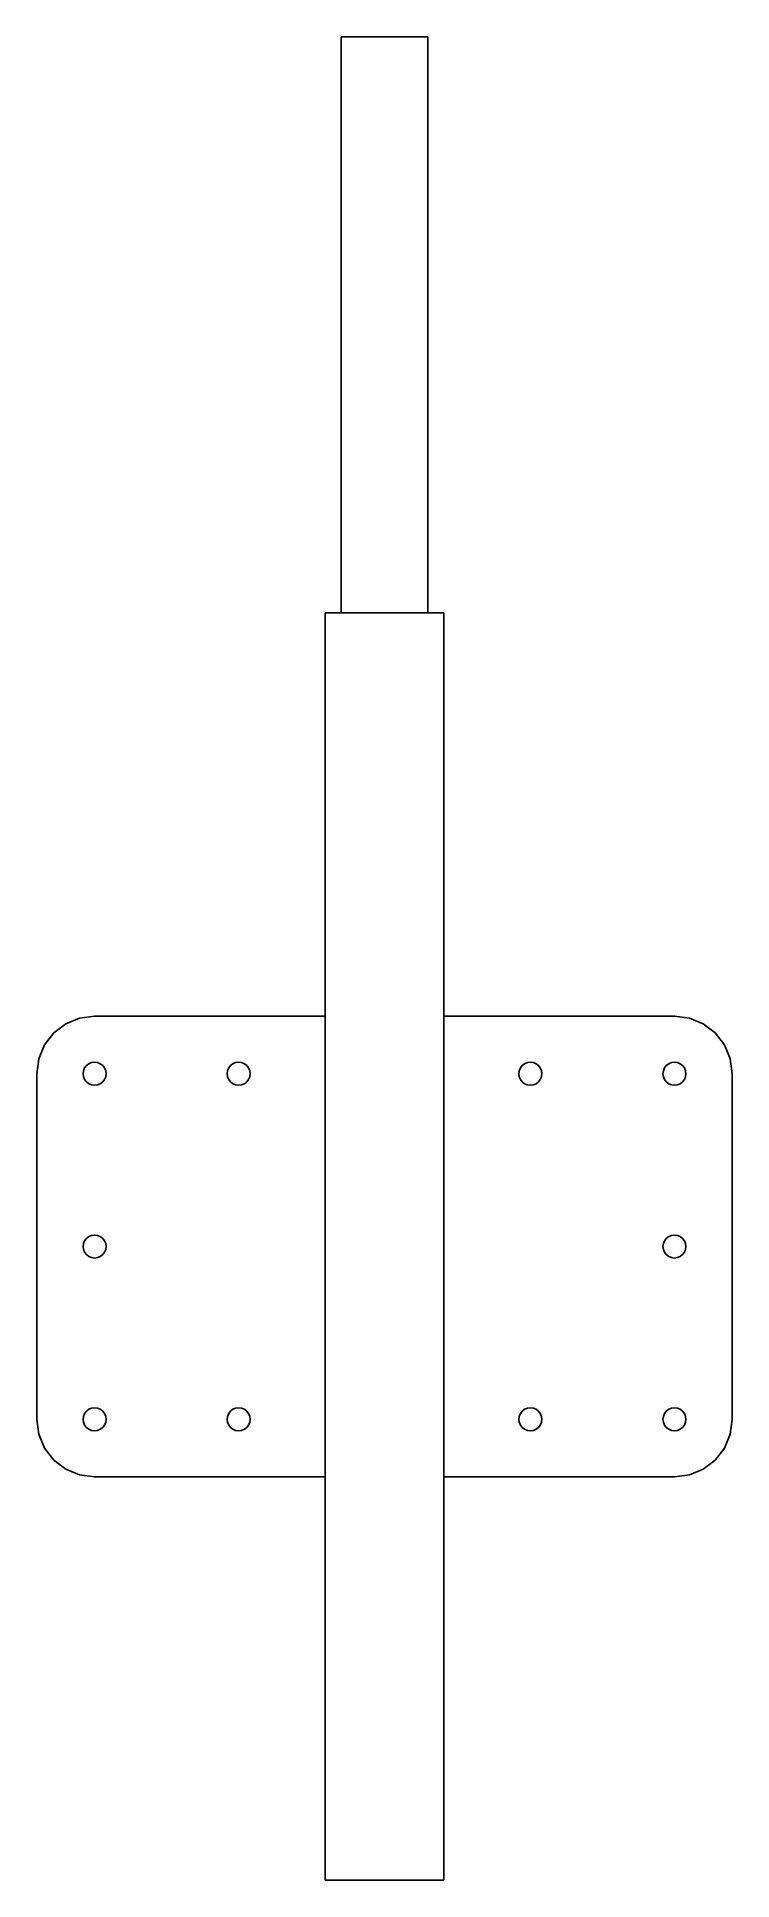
# Model space of a CAD drawing. Extents: x -155 to -35, y -125 to 195.
import ezdxf

# ---------------------------------------------------------------- set-up
doc = ezdxf.new("R2010")
doc.units = 0
doc.layers.get('0').update_dxf_attribs({"linetype": 'CONTINUOUS'})

msp = doc.modelspace()

# ---------------------------------------------------------------- linework, layer by layer
for p, q in [((-102.55, 195.15), (-102.55, 95.15)), ((-87.55, 195.15), (-102.55, 195.15)), ((-87.55, 195.15), (-87.55, 95.15)), ((-105.35, 25.15), (-105.35, 95.15)), ((-105.35, 95.15), (-102.55, 95.15)), ((-102.55, 95.15), (-87.55, 95.15)), ((-84.75, 95.15), (-87.55, 95.15)), ((-84.75, 25.15), (-84.75, 95.15)), ((-152.42, 22.23), (-150.35, 23.81)), ((-150.35, 23.81), (-147.94, 24.81)), ((-147.94, 24.81), (-145.35, 25.15)), ((-145.35, 25.15), (-105.35, 25.15)), ((-105.35, 25.15), (-105.35, -54.85)), ((-84.75, 25.15), (-84.75, -54.85)), ((-44.75, 25.15), (-84.75, 25.15)), ((-42.16, 24.81), (-44.75, 25.15)), ((-39.75, 23.81), (-42.16, 24.81)), ((-37.68, 22.23), (-39.75, 23.81)), ((-155.01, 17.74), (-154.01, 20.15)), ((-154.01, 20.15), (-152.42, 22.23)), ((-36.09, 20.15), (-37.68, 22.23)), ((-35.09, 17.74), (-36.09, 20.15)), ((-155.35, 15.15), (-155.01, 17.74)), ((-147.28, 15.67), (-147.08, 16.15)), ((-147.08, 16.15), (-146.77, 16.57)), ((-146.77, 16.57), (-146.35, 16.89)), ((-146.35, 16.89), (-145.87, 17.09)), ((-145.87, 17.09), (-145.35, 17.15)), ((-145.35, 17.15), (-144.83, 17.09)), ((-144.83, 17.09), (-144.35, 16.89)), ((-144.35, 16.89), (-143.94, 16.57)), ((-143.94, 16.57), (-143.62, 16.15)), ((-143.62, 16.15), (-143.42, 15.67)), ((-122.28, 15.67), (-122.08, 16.15)), ((-122.08, 16.15), (-121.77, 16.57)), ((-121.77, 16.57), (-121.35, 16.89)), ((-121.35, 16.89), (-120.87, 17.09)), ((-120.87, 17.09), (-120.35, 17.15)), ((-120.35, 17.15), (-119.83, 17.09)), ((-119.83, 17.09), (-119.35, 16.89)), ((-119.35, 16.89), (-118.94, 16.57)), ((-118.94, 16.57), (-118.62, 16.15)), ((-118.62, 16.15), (-118.42, 15.67)), ((-71.48, 16.15), (-71.68, 15.67)), ((-71.17, 16.57), (-71.48, 16.15)), ((-70.75, 16.89), (-71.17, 16.57)), ((-70.27, 17.09), (-70.75, 16.89)), ((-69.75, 17.15), (-70.27, 17.09)), ((-69.23, 17.09), (-69.75, 17.15)), ((-68.75, 16.89), (-69.23, 17.09)), ((-68.34, 16.57), (-68.75, 16.89)), ((-68.02, 16.15), (-68.34, 16.57)), ((-67.82, 15.67), (-68.02, 16.15)), ((-46.48, 16.15), (-46.68, 15.67)), ((-46.17, 16.57), (-46.48, 16.15)), ((-45.75, 16.89), (-46.17, 16.57)), ((-45.27, 17.09), (-45.75, 16.89)), ((-44.75, 17.15), (-45.27, 17.09)), ((-44.23, 17.09), (-44.75, 17.15)), ((-43.75, 16.89), (-44.23, 17.09)), ((-43.34, 16.57), (-43.75, 16.89)), ((-43.02, 16.15), (-43.34, 16.57)), ((-42.82, 15.67), (-43.02, 16.15)), ((-34.75, 15.15), (-35.09, 17.74)), ((-155.35, -44.85), (-155.35, 15.15)), ((-147.35, 15.15), (-147.28, 15.67)), ((-147.28, 14.64), (-147.35, 15.15)), ((-147.08, 14.15), (-147.28, 14.64)), ((-146.77, 13.74), (-147.08, 14.15)), ((-146.35, 13.42), (-146.77, 13.74)), ((-145.87, 13.22), (-146.35, 13.42)), ((-145.35, 13.15), (-145.87, 13.22)), ((-144.83, 13.22), (-145.35, 13.15)), ((-144.35, 13.42), (-144.83, 13.22)), ((-143.94, 13.74), (-144.35, 13.42)), ((-143.62, 14.15), (-143.94, 13.74)), ((-143.42, 14.64), (-143.62, 14.15)), ((-143.42, 15.67), (-143.35, 15.15)), ((-143.35, 15.15), (-143.42, 14.64)), ((-122.35, 15.15), (-122.28, 15.67)), ((-122.28, 14.64), (-122.35, 15.15)), ((-122.08, 14.15), (-122.28, 14.64)), ((-121.77, 13.74), (-122.08, 14.15)), ((-121.35, 13.42), (-121.77, 13.74)), ((-120.87, 13.22), (-121.35, 13.42)), ((-120.35, 13.15), (-120.87, 13.22)), ((-119.83, 13.22), (-120.35, 13.15)), ((-119.35, 13.42), (-119.83, 13.22)), ((-118.94, 13.74), (-119.35, 13.42)), ((-118.62, 14.15), (-118.94, 13.74)), ((-118.42, 14.64), (-118.62, 14.15)), ((-118.42, 15.67), (-118.35, 15.15)), ((-118.35, 15.15), (-118.42, 14.64)), ((-71.68, 15.67), (-71.75, 15.15)), ((-71.75, 15.15), (-71.68, 14.64)), ((-71.68, 14.64), (-71.48, 14.15)), ((-71.48, 14.15), (-71.17, 13.74)), ((-71.17, 13.74), (-70.75, 13.42)), ((-70.75, 13.42), (-70.27, 13.22)), ((-70.27, 13.22), (-69.75, 13.15)), ((-69.75, 13.15), (-69.23, 13.22)), ((-69.23, 13.22), (-68.75, 13.42)), ((-68.75, 13.42), (-68.34, 13.74)), ((-68.34, 13.74), (-68.02, 14.15)), ((-68.02, 14.15), (-67.82, 14.64)), ((-67.75, 15.15), (-67.82, 15.67)), ((-67.82, 14.64), (-67.75, 15.15)), ((-46.68, 15.67), (-46.75, 15.15)), ((-46.75, 15.15), (-46.68, 14.64)), ((-46.68, 14.64), (-46.48, 14.15)), ((-46.48, 14.15), (-46.17, 13.74)), ((-46.17, 13.74), (-45.75, 13.42)), ((-45.75, 13.42), (-45.27, 13.22)), ((-45.27, 13.22), (-44.75, 13.15)), ((-44.75, 13.15), (-44.23, 13.22)), ((-44.23, 13.22), (-43.75, 13.42)), ((-43.75, 13.42), (-43.34, 13.74)), ((-43.34, 13.74), (-43.02, 14.15)), ((-43.02, 14.15), (-42.82, 14.64)), ((-42.75, 15.15), (-42.82, 15.67)), ((-42.82, 14.64), (-42.75, 15.15)), ((-34.75, -44.85), (-34.75, 15.15)), ((-147.35, -14.85), (-147.28, -14.33)), ((-147.28, -15.36), (-147.35, -14.85)), ((-147.28, -14.33), (-147.08, -13.85)), ((-147.08, -15.85), (-147.28, -15.36)), ((-147.08, -13.85), (-146.77, -13.43)), ((-146.77, -16.26), (-147.08, -15.85)), ((-146.77, -13.43), (-146.35, -13.11)), ((-146.35, -13.11), (-145.87, -12.91)), ((-145.87, -12.91), (-145.35, -12.85)), ((-145.35, -12.85), (-144.83, -12.91)), ((-144.83, -12.91), (-144.35, -13.11)), ((-144.35, -13.11), (-143.94, -13.43)), ((-143.94, -13.43), (-143.62, -13.85)), ((-143.62, -15.85), (-143.94, -16.26)), ((-143.62, -13.85), (-143.42, -14.33)), ((-143.42, -15.36), (-143.62, -15.85)), ((-143.42, -14.33), (-143.35, -14.85)), ((-143.35, -14.85), (-143.42, -15.36)), ((-46.68, -14.33), (-46.75, -14.85)), ((-46.75, -14.85), (-46.68, -15.36)), ((-46.48, -13.85), (-46.68, -14.33)), ((-46.68, -15.36), (-46.48, -15.85)), ((-46.17, -13.43), (-46.48, -13.85)), ((-46.48, -15.85), (-46.17, -16.26)), ((-45.75, -13.11), (-46.17, -13.43)), ((-45.27, -12.91), (-45.75, -13.11)), ((-44.75, -12.85), (-45.27, -12.91)), ((-44.23, -12.91), (-44.75, -12.85)), ((-43.75, -13.11), (-44.23, -12.91)), ((-43.34, -13.43), (-43.75, -13.11)), ((-43.02, -13.85), (-43.34, -13.43)), ((-43.34, -16.26), (-43.02, -15.85)), ((-42.82, -14.33), (-43.02, -13.85)), ((-43.02, -15.85), (-42.82, -15.36)), ((-42.75, -14.85), (-42.82, -14.33)), ((-42.82, -15.36), (-42.75, -14.85)), ((-146.35, -16.58), (-146.77, -16.26)), ((-145.87, -16.78), (-146.35, -16.58)), ((-145.35, -16.85), (-145.87, -16.78)), ((-144.83, -16.78), (-145.35, -16.85)), ((-144.35, -16.58), (-144.83, -16.78)), ((-143.94, -16.26), (-144.35, -16.58)), ((-46.17, -16.26), (-45.75, -16.58)), ((-45.75, -16.58), (-45.27, -16.78)), ((-45.27, -16.78), (-44.75, -16.85)), ((-44.75, -16.85), (-44.23, -16.78)), ((-44.23, -16.78), (-43.75, -16.58)), ((-43.75, -16.58), (-43.34, -16.26)), ((-147.35, -44.85), (-147.28, -44.33)), ((-147.28, -44.33), (-147.08, -43.85)), ((-147.08, -43.85), (-146.77, -43.43)), ((-146.77, -43.43), (-146.35, -43.11)), ((-146.35, -43.11), (-145.87, -42.91)), ((-145.87, -42.91), (-145.35, -42.85)), ((-145.35, -42.85), (-144.83, -42.91)), ((-144.83, -42.91), (-144.35, -43.11)), ((-144.35, -43.11), (-143.94, -43.43)), ((-143.94, -43.43), (-143.62, -43.85)), ((-143.62, -43.85), (-143.42, -44.33)), ((-143.42, -44.33), (-143.35, -44.85)), ((-122.35, -44.85), (-122.28, -44.33)), ((-122.28, -44.33), (-122.08, -43.85)), ((-122.08, -43.85), (-121.77, -43.43)), ((-121.77, -43.43), (-121.35, -43.11)), ((-121.35, -43.11), (-120.87, -42.91)), ((-120.87, -42.91), (-120.35, -42.85)), ((-120.35, -42.85), (-119.83, -42.91)), ((-119.83, -42.91), (-119.35, -43.11)), ((-119.35, -43.11), (-118.94, -43.43)), ((-118.94, -43.43), (-118.62, -43.85)), ((-118.62, -43.85), (-118.42, -44.33)), ((-118.42, -44.33), (-118.35, -44.85)), ((-71.68, -44.33), (-71.75, -44.85)), ((-71.48, -43.85), (-71.68, -44.33)), ((-71.17, -43.43), (-71.48, -43.85)), ((-70.75, -43.11), (-71.17, -43.43)), ((-70.27, -42.91), (-70.75, -43.11)), ((-69.75, -42.85), (-70.27, -42.91)), ((-69.23, -42.91), (-69.75, -42.85)), ((-68.75, -43.11), (-69.23, -42.91)), ((-68.34, -43.43), (-68.75, -43.11)), ((-68.02, -43.85), (-68.34, -43.43)), ((-67.82, -44.33), (-68.02, -43.85)), ((-67.75, -44.85), (-67.82, -44.33)), ((-46.68, -44.33), (-46.75, -44.85)), ((-46.48, -43.85), (-46.68, -44.33)), ((-46.17, -43.43), (-46.48, -43.85)), ((-45.75, -43.11), (-46.17, -43.43)), ((-45.27, -42.91), (-45.75, -43.11)), ((-44.75, -42.85), (-45.27, -42.91)), ((-44.23, -42.91), (-44.75, -42.85)), ((-43.75, -43.11), (-44.23, -42.91)), ((-43.34, -43.43), (-43.75, -43.11)), ((-43.02, -43.85), (-43.34, -43.43)), ((-42.82, -44.33), (-43.02, -43.85)), ((-42.75, -44.85), (-42.82, -44.33)), ((-155.01, -47.43), (-155.35, -44.85)), ((-154.01, -49.85), (-155.01, -47.43)), ((-147.28, -45.36), (-147.35, -44.85)), ((-147.08, -45.85), (-147.28, -45.36)), ((-146.77, -46.26), (-147.08, -45.85)), ((-146.35, -46.58), (-146.77, -46.26)), ((-145.87, -46.78), (-146.35, -46.58)), ((-145.35, -46.85), (-145.87, -46.78)), ((-144.83, -46.78), (-145.35, -46.85)), ((-144.35, -46.58), (-144.83, -46.78)), ((-143.94, -46.26), (-144.35, -46.58)), ((-143.62, -45.85), (-143.94, -46.26)), ((-143.42, -45.36), (-143.62, -45.85)), ((-143.35, -44.85), (-143.42, -45.36)), ((-122.28, -45.36), (-122.35, -44.85)), ((-122.08, -45.85), (-122.28, -45.36)), ((-121.77, -46.26), (-122.08, -45.85)), ((-121.35, -46.58), (-121.77, -46.26)), ((-120.87, -46.78), (-121.35, -46.58)), ((-120.35, -46.85), (-120.87, -46.78)), ((-119.83, -46.78), (-120.35, -46.85)), ((-119.35, -46.58), (-119.83, -46.78)), ((-118.94, -46.26), (-119.35, -46.58)), ((-118.62, -45.85), (-118.94, -46.26)), ((-118.42, -45.36), (-118.62, -45.85)), ((-118.35, -44.85), (-118.42, -45.36)), ((-71.75, -44.85), (-71.68, -45.36)), ((-71.68, -45.36), (-71.48, -45.85)), ((-71.48, -45.85), (-71.17, -46.26)), ((-71.17, -46.26), (-70.75, -46.58)), ((-70.75, -46.58), (-70.27, -46.78)), ((-70.27, -46.78), (-69.75, -46.85)), ((-69.75, -46.85), (-69.23, -46.78)), ((-69.23, -46.78), (-68.75, -46.58)), ((-68.75, -46.58), (-68.34, -46.26)), ((-68.34, -46.26), (-68.02, -45.85)), ((-68.02, -45.85), (-67.82, -45.36)), ((-67.82, -45.36), (-67.75, -44.85)), ((-46.75, -44.85), (-46.68, -45.36)), ((-46.68, -45.36), (-46.48, -45.85)), ((-46.48, -45.85), (-46.17, -46.26)), ((-46.17, -46.26), (-45.75, -46.58)), ((-45.75, -46.58), (-45.27, -46.78)), ((-45.27, -46.78), (-44.75, -46.85)), ((-44.75, -46.85), (-44.23, -46.78)), ((-44.23, -46.78), (-43.75, -46.58)), ((-43.75, -46.58), (-43.34, -46.26)), ((-43.34, -46.26), (-43.02, -45.85)), ((-43.02, -45.85), (-42.82, -45.36)), ((-42.82, -45.36), (-42.75, -44.85)), ((-36.09, -49.85), (-35.09, -47.43)), ((-35.09, -47.43), (-34.75, -44.85)), ((-152.42, -51.92), (-154.01, -49.85)), ((-37.68, -51.92), (-36.09, -49.85)), ((-150.35, -53.51), (-152.42, -51.92)), ((-147.94, -54.5), (-150.35, -53.51)), ((-42.16, -54.5), (-39.75, -53.51)), ((-39.75, -53.51), (-37.68, -51.92)), ((-145.35, -54.85), (-147.94, -54.5)), ((-105.35, -54.85), (-145.35, -54.85)), ((-105.35, -124.85), (-105.35, -54.85)), ((-84.75, -124.85), (-84.75, -54.85)), ((-84.75, -54.85), (-44.75, -54.85)), ((-44.75, -54.85), (-42.16, -54.5)), ((-105.35, -124.85), (-84.75, -124.85))]:
    msp.add_line(p, q)

doc.saveas('drawing.dxf')
